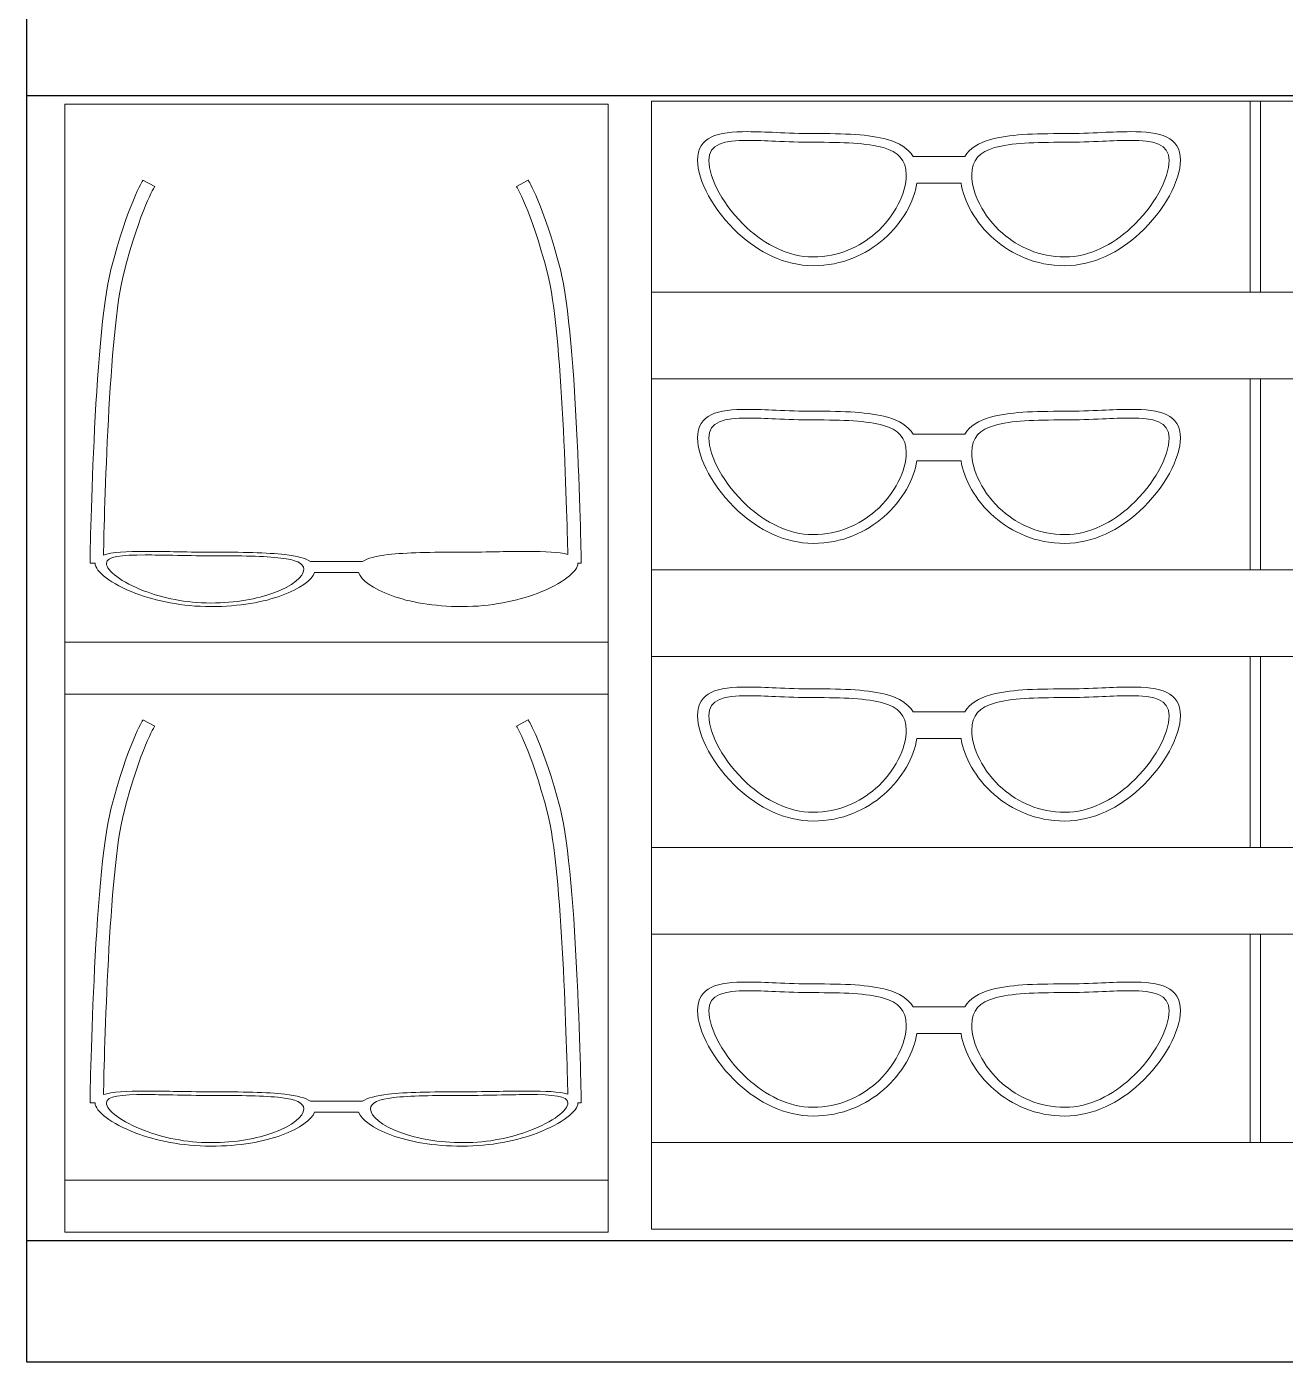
# Model space of a CAD drawing. Header units: millimetres. Extents: x 579 to 4495, y 522 to 1317.
# Drawn here: x 603.9 to 966.4, y 547.7 to 932.4 of the extents above; entities that cross this region are included whole.
import ezdxf

# ---------------------------------------------------------------- set-up
doc = ezdxf.new("R2010")
doc.units = ezdxf.units.MM
for name, color, linetype in [('Acrylic (2)', 220, 'Continuous'), ('Layer 1', 7, 'Continuous'), ('wood', 49, 'Continuous')]:
    doc.layers.add(name, color=color, linetype=linetype)
doc.layers.add('Reference lines', color=252, linetype='Continuous', lineweight=0)

# ---------------------------------------------------------------- blocks, each defined once
blk = doc.blocks.new('A$C5BFB7B3C')
at = {"layer": 'Acrylic (2)', "lineweight": 5}
for points in [[(10.97, 37.5), (167.47, 37.5), (167.47, 362.5), (10.97, 362.5), (10.97, 37.5)], [(10.97, 192.52), (167.47, 192.52), (167.47, 207.48), (10.97, 207.48), (10.97, 192.52)], [(10.97, 37.5), (167.47, 37.5), (167.47, 52.46), (10.97, 52.46), (10.97, 37.5)]]:
    blk.add_lwpolyline(points, close=True, dxfattribs=at)
at = {"layer": 'Layer 1', "color": 251, "lineweight": 5}
for points, knots in [([(255.27, 347.4), (255.27, 347.4), (270.2, 347.4), (270.2, 347.4), (270.2, 347.4), (271.62, 349.75), (274.14, 351.29), (277.61, 352.3), (277.61, 352.3), (282.76, 353.8), (290.04, 354.01), (298.96, 354.01), (298.96, 354.01), (298.96, 354.01), (298.96, 354.02), (298.96, 354.02), (298.96, 354.02), (302.74, 354.02), (306.35, 354.18), (309.68, 354.32), (309.68, 354.32), (312.63, 354.45), (315.4, 354.56), (317.85, 354.56), (317.85, 354.56), (326.6, 354.56), (332.29, 353.16), (332.29, 346.28), (332.29, 346.28), (332.29, 346.28), (332.29, 346.28), (332.29, 346.28), (332.29, 346.28), (332.29, 340.55), (327.72, 331.79), (320.54, 325.22), (320.54, 325.22), (314.76, 319.91), (307.24, 315.95), (298.96, 315.95), (298.96, 315.95), (290.62, 315.95), (283.69, 319.16), (278.6, 323.61), (278.6, 323.61), (273.23, 328.32), (269.89, 334.49), (269.09, 339.75), (269.09, 339.75), (269.09, 339.75), (256.39, 339.75), (256.39, 339.75), (256.39, 339.75), (255.59, 334.49), (252.26, 328.32), (246.89, 323.61), (246.89, 323.61), (241.8, 319.16), (234.87, 315.95), (226.53, 315.95), (226.53, 315.95), (218.26, 315.95), (210.73, 319.91), (204.95, 325.22), (204.95, 325.22), (197.77, 331.79), (193.2, 340.55), (193.2, 346.28), (193.2, 346.28), (193.2, 346.28), (193.2, 346.28), (193.2, 346.28), (193.2, 346.28), (193.2, 353.16), (198.89, 354.56), (207.64, 354.56), (207.64, 354.56), (210.1, 354.56), (212.87, 354.45), (215.81, 354.32), (215.81, 354.32), (219.14, 354.18), (222.75, 354.02), (226.53, 354.02), (226.53, 354.02), (235.44, 354.02), (242.72, 353.8), (247.88, 352.3), (247.88, 352.3), (251.36, 351.29), (253.86, 349.75), (255.27, 347.4)], [0, 0, 0, 0, 0.043478, 0.043478, 0.043478, 0.043478, 0.086957, 0.086957, 0.086957, 0.086957, 0.130435, 0.130435, 0.130435, 0.130435, 0.173913, 0.173913, 0.173913, 0.173913, 0.217391, 0.217391, 0.217391, 0.217391, 0.26087, 0.26087, 0.26087, 0.26087, 0.304348, 0.304348, 0.304348, 0.304348, 0.347826, 0.347826, 0.347826, 0.347826, 0.391304, 0.391304, 0.391304, 0.391304, 0.434783, 0.434783, 0.434783, 0.434783, 0.478261, 0.478261, 0.478261, 0.478261, 0.521739, 0.521739, 0.521739, 0.521739, 0.565217, 0.565217, 0.565217, 0.565217, 0.608696, 0.608696, 0.608696, 0.608696, 0.652174, 0.652174, 0.652174, 0.652174, 0.695652, 0.695652, 0.695652, 0.695652, 0.73913, 0.73913, 0.73913, 0.73913, 0.782609, 0.782609, 0.782609, 0.782609, 0.826087, 0.826087, 0.826087, 0.826087, 0.869565, 0.869565, 0.869565, 0.869565, 0.913043, 0.913043, 0.913043, 0.913043, 0.956522, 0.956522, 0.956522, 0.956522, 1, 1, 1, 1]), ([(246.73, 349.95), (242.06, 351.3), (235.11, 351.5), (226.53, 351.5), (226.53, 351.5), (222.72, 351.5), (219.04, 351.67), (215.63, 351.81), (215.63, 351.81), (212.77, 351.93), (210.07, 352.05), (207.64, 352.05), (207.64, 352.05), (200.87, 352.05), (196.47, 351.08), (196.47, 346.28), (196.47, 346.28), (196.47, 346.28), (196.47, 346.28), (196.47, 346.28), (196.47, 346.28), (196.47, 341.06), (200.75, 332.98), (207.45, 326.82), (207.45, 326.82), (212.67, 322.04), (219.35, 318.47), (226.53, 318.47), (226.53, 318.47), (233.82, 318.47), (239.92, 321.31), (244.44, 325.27), (244.44, 325.27), (250.12, 330.25), (253.32, 336.97), (253.32, 342.13), (253.32, 342.13), (253.32, 346.41), (250.96, 348.72), (246.73, 349.95)], [0, 0, 0, 0, 0.1, 0.1, 0.1, 0.1, 0.2, 0.2, 0.2, 0.2, 0.3, 0.3, 0.3, 0.3, 0.4, 0.4, 0.4, 0.4, 0.5, 0.5, 0.5, 0.5, 0.6, 0.6, 0.6, 0.6, 0.7, 0.7, 0.7, 0.7, 0.8, 0.8, 0.8, 0.8, 0.9, 0.9, 0.9, 0.9, 1, 1, 1, 1]), ([(298.96, 351.51), (290.39, 351.51), (283.44, 351.31), (278.77, 349.95), (278.77, 349.95), (274.53, 348.72), (272.17, 346.41), (272.17, 342.13), (272.17, 342.13), (272.17, 336.97), (275.37, 330.25), (281.06, 325.27), (281.06, 325.27), (285.57, 321.31), (291.67, 318.47), (298.96, 318.47), (298.96, 318.47), (306.15, 318.47), (312.82, 322.04), (318.04, 326.82), (318.04, 326.82), (324.75, 332.98), (329.02, 341.06), (329.02, 346.28), (329.02, 346.28), (329.02, 346.28), (329.02, 346.28), (329.02, 346.28), (329.02, 346.28), (329.02, 351.08), (324.62, 352.05), (317.85, 352.05), (317.85, 352.05), (315.42, 352.05), (312.73, 351.93), (309.86, 351.81), (309.86, 351.81), (306.45, 351.67), (302.77, 351.5), (298.96, 351.5), (298.96, 351.5), (298.96, 351.5), (298.96, 351.51), (298.96, 351.51)], [0, 0, 0, 0, 0.090909, 0.090909, 0.090909, 0.090909, 0.181818, 0.181818, 0.181818, 0.181818, 0.272727, 0.272727, 0.272727, 0.272727, 0.363636, 0.363636, 0.363636, 0.363636, 0.454545, 0.454545, 0.454545, 0.454545, 0.545455, 0.545455, 0.545455, 0.545455, 0.636364, 0.636364, 0.636364, 0.636364, 0.727273, 0.727273, 0.727273, 0.727273, 0.818182, 0.818182, 0.818182, 0.818182, 0.909091, 0.909091, 0.909091, 0.909091, 1, 1, 1, 1]), ([(159.71, 230.28), (159.71, 230.46), (158.64, 295.75), (153.69, 314.83), (153.69, 314.83), (148.75, 333.87), (144.46, 340.54), (144.46, 340.56), (144.46, 340.56), (144.46, 340.56), (141.05, 338.79), (141.05, 338.79), (141.05, 338.79), (141.05, 338.78), (145.15, 332.44), (149.99, 313.81), (149.99, 313.81), (154.25, 297.4), (155.58, 244.97), (155.83, 232.74), (155.83, 232.74), (153.32, 233.43), (149.34, 233.63), (144.33, 233.63), (144.33, 233.63), (141.87, 233.63), (139.11, 233.58), (136.16, 233.54), (136.16, 233.54), (132.83, 233.48), (129.22, 233.41), (125.44, 233.41), (125.44, 233.41), (116.53, 233.41), (109.26, 233.31), (104.1, 232.69), (104.1, 232.69), (100.62, 232.29), (98.11, 231.65), (96.71, 230.69), (96.71, 230.69), (96.71, 230.69), (81.77, 230.69), (81.77, 230.69), (81.77, 230.69), (80.36, 231.65), (77.84, 232.29), (74.36, 232.69), (74.36, 232.69), (69.21, 233.31), (61.93, 233.41), (53.01, 233.41), (53.01, 233.41), (53.01, 233.41), (53.01, 233.41), (53.01, 233.41), (53.01, 233.41), (49.23, 233.41), (45.62, 233.48), (42.3, 233.54), (42.3, 233.54), (39.34, 233.58), (36.58, 233.63), (34.12, 233.63), (34.12, 233.63), (28.76, 233.63), (24.56, 233.4), (22.11, 232.59), (22.11, 232.59), (22.35, 244.52), (23.67, 297.34), (27.95, 313.81), (27.95, 313.81), (32.79, 332.44), (36.88, 338.78), (36.89, 338.79), (36.89, 338.79), (36.89, 338.79), (33.48, 340.56), (33.48, 340.56), (33.48, 340.56), (33.47, 340.54), (29.19, 333.87), (24.25, 314.83), (24.25, 314.83), (19.29, 295.75), (18.23, 230.46), (18.23, 230.28), (18.23, 230.28), (18.23, 230.28), (19.68, 230.23), (19.68, 230.23), (19.68, 230.23), (19.68, 230.23), (19.68, 230.22), (19.68, 230.22), (19.68, 230.22), (19.68, 230.22), (19.69, 230.22), (19.69, 230.22), (19.69, 230.22), (19.69, 227.85), (24.25, 224.27), (31.43, 221.54), (31.43, 221.54), (37.21, 219.36), (44.73, 217.73), (53.01, 217.73), (53.01, 217.73), (61.35, 217.73), (68.28, 219.05), (73.37, 220.9), (73.37, 220.9), (78.74, 222.84), (82.09, 225.37), (82.88, 227.54), (82.88, 227.54), (82.88, 227.54), (95.58, 227.54), (95.58, 227.54), (95.58, 227.54), (96.38, 225.37), (99.71, 222.84), (105.08, 220.9), (105.08, 220.9), (110.17, 219.05), (117.1, 217.73), (125.44, 217.73), (125.44, 217.73), (133.72, 217.73), (141.24, 219.36), (147.03, 221.54), (147.03, 221.54), (154.2, 224.27), (158.77, 227.85), (158.77, 230.22), (158.77, 230.22), (158.77, 230.22), (158.77, 230.22), (158.77, 230.22), (158.77, 230.22), (158.77, 230.22), (158.77, 230.25), (158.77, 230.25), (158.77, 230.25), (158.77, 230.25), (159.71, 230.28), (159.71, 230.28)], [0, 0, 0, 0, 0.027027, 0.027027, 0.027027, 0.027027, 0.054054, 0.054054, 0.054054, 0.054054, 0.081081, 0.081081, 0.081081, 0.081081, 0.108108, 0.108108, 0.108108, 0.108108, 0.135135, 0.135135, 0.135135, 0.135135, 0.162162, 0.162162, 0.162162, 0.162162, 0.189189, 0.189189, 0.189189, 0.189189, 0.216216, 0.216216, 0.216216, 0.216216, 0.243243, 0.243243, 0.243243, 0.243243, 0.27027, 0.27027, 0.27027, 0.27027, 0.297297, 0.297297, 0.297297, 0.297297, 0.324324, 0.324324, 0.324324, 0.324324, 0.351351, 0.351351, 0.351351, 0.351351, 0.378378, 0.378378, 0.378378, 0.378378, 0.405405, 0.405405, 0.405405, 0.405405, 0.432432, 0.432432, 0.432432, 0.432432, 0.459459, 0.459459, 0.459459, 0.459459, 0.486486, 0.486486, 0.486486, 0.486486, 0.513514, 0.513514, 0.513514, 0.513514, 0.540541, 0.540541, 0.540541, 0.540541, 0.567568, 0.567568, 0.567568, 0.567568, 0.594595, 0.594595, 0.594595, 0.594595, 0.621622, 0.621622, 0.621622, 0.621622, 0.648649, 0.648649, 0.648649, 0.648649, 0.675676, 0.675676, 0.675676, 0.675676, 0.702703, 0.702703, 0.702703, 0.702703, 0.72973, 0.72973, 0.72973, 0.72973, 0.756757, 0.756757, 0.756757, 0.756757, 0.783784, 0.783784, 0.783784, 0.783784, 0.810811, 0.810811, 0.810811, 0.810811, 0.837838, 0.837838, 0.837838, 0.837838, 0.864865, 0.864865, 0.864865, 0.864865, 0.891892, 0.891892, 0.891892, 0.891892, 0.918919, 0.918919, 0.918919, 0.918919, 0.945946, 0.945946, 0.945946, 0.945946, 0.972973, 0.972973, 0.972973, 0.972973, 1, 1, 1, 1]), ([(255.27, 267.4), (255.27, 267.4), (270.2, 267.4), (270.2, 267.4), (270.2, 267.4), (271.62, 269.75), (274.14, 271.29), (277.61, 272.3), (277.61, 272.3), (282.76, 273.8), (290.04, 274.01), (298.96, 274.01), (298.96, 274.01), (298.96, 274.01), (298.96, 274.02), (298.96, 274.02), (298.96, 274.02), (302.74, 274.02), (306.35, 274.18), (309.68, 274.32), (309.68, 274.32), (312.63, 274.45), (315.4, 274.56), (317.85, 274.56), (317.85, 274.56), (326.6, 274.56), (332.29, 273.16), (332.29, 266.28), (332.29, 266.28), (332.29, 266.28), (332.29, 266.28), (332.29, 266.28), (332.29, 266.28), (332.29, 260.55), (327.72, 251.79), (320.54, 245.22), (320.54, 245.22), (314.76, 239.91), (307.24, 235.95), (298.96, 235.95), (298.96, 235.95), (290.62, 235.95), (283.69, 239.16), (278.6, 243.61), (278.6, 243.61), (273.23, 248.32), (269.89, 254.49), (269.09, 259.75), (269.09, 259.75), (269.09, 259.75), (256.39, 259.75), (256.39, 259.75), (256.39, 259.75), (255.59, 254.49), (252.26, 248.32), (246.89, 243.61), (246.89, 243.61), (241.8, 239.16), (234.87, 235.95), (226.53, 235.95), (226.53, 235.95), (218.26, 235.95), (210.73, 239.91), (204.95, 245.22), (204.95, 245.22), (197.77, 251.79), (193.2, 260.55), (193.2, 266.28), (193.2, 266.28), (193.2, 266.28), (193.2, 266.28), (193.2, 266.28), (193.2, 266.28), (193.2, 273.16), (198.89, 274.56), (207.64, 274.56), (207.64, 274.56), (210.1, 274.56), (212.87, 274.45), (215.81, 274.32), (215.81, 274.32), (219.14, 274.18), (222.75, 274.02), (226.53, 274.02), (226.53, 274.02), (235.44, 274.02), (242.72, 273.8), (247.88, 272.3), (247.88, 272.3), (251.36, 271.29), (253.86, 269.75), (255.27, 267.4)], [0, 0, 0, 0, 0.043478, 0.043478, 0.043478, 0.043478, 0.086957, 0.086957, 0.086957, 0.086957, 0.130435, 0.130435, 0.130435, 0.130435, 0.173913, 0.173913, 0.173913, 0.173913, 0.217391, 0.217391, 0.217391, 0.217391, 0.26087, 0.26087, 0.26087, 0.26087, 0.304348, 0.304348, 0.304348, 0.304348, 0.347826, 0.347826, 0.347826, 0.347826, 0.391304, 0.391304, 0.391304, 0.391304, 0.434783, 0.434783, 0.434783, 0.434783, 0.478261, 0.478261, 0.478261, 0.478261, 0.521739, 0.521739, 0.521739, 0.521739, 0.565217, 0.565217, 0.565217, 0.565217, 0.608696, 0.608696, 0.608696, 0.608696, 0.652174, 0.652174, 0.652174, 0.652174, 0.695652, 0.695652, 0.695652, 0.695652, 0.73913, 0.73913, 0.73913, 0.73913, 0.782609, 0.782609, 0.782609, 0.782609, 0.826087, 0.826087, 0.826087, 0.826087, 0.869565, 0.869565, 0.869565, 0.869565, 0.913043, 0.913043, 0.913043, 0.913043, 0.956522, 0.956522, 0.956522, 0.956522, 1, 1, 1, 1]), ([(246.73, 269.95), (242.06, 271.3), (235.11, 271.5), (226.53, 271.5), (226.53, 271.5), (222.72, 271.5), (219.04, 271.67), (215.63, 271.81), (215.63, 271.81), (212.77, 271.93), (210.07, 272.05), (207.64, 272.05), (207.64, 272.05), (200.87, 272.05), (196.47, 271.08), (196.47, 266.28), (196.47, 266.28), (196.47, 266.28), (196.47, 266.28), (196.47, 266.28), (196.47, 266.28), (196.47, 261.06), (200.75, 252.98), (207.45, 246.82), (207.45, 246.82), (212.67, 242.04), (219.35, 238.47), (226.53, 238.47), (226.53, 238.47), (233.82, 238.47), (239.92, 241.31), (244.44, 245.27), (244.44, 245.27), (250.12, 250.25), (253.32, 256.97), (253.32, 262.13), (253.32, 262.13), (253.32, 266.41), (250.96, 268.72), (246.73, 269.95)], [0, 0, 0, 0, 0.1, 0.1, 0.1, 0.1, 0.2, 0.2, 0.2, 0.2, 0.3, 0.3, 0.3, 0.3, 0.4, 0.4, 0.4, 0.4, 0.5, 0.5, 0.5, 0.5, 0.6, 0.6, 0.6, 0.6, 0.7, 0.7, 0.7, 0.7, 0.8, 0.8, 0.8, 0.8, 0.9, 0.9, 0.9, 0.9, 1, 1, 1, 1]), ([(298.96, 271.51), (290.39, 271.51), (283.44, 271.31), (278.77, 269.95), (278.77, 269.95), (274.53, 268.72), (272.17, 266.41), (272.17, 262.13), (272.17, 262.13), (272.17, 256.97), (275.37, 250.25), (281.06, 245.27), (281.06, 245.27), (285.57, 241.31), (291.67, 238.47), (298.96, 238.47), (298.96, 238.47), (306.15, 238.47), (312.82, 242.04), (318.04, 246.82), (318.04, 246.82), (324.75, 252.98), (329.02, 261.06), (329.02, 266.28), (329.02, 266.28), (329.02, 266.28), (329.02, 266.28), (329.02, 266.28), (329.02, 266.28), (329.02, 271.08), (324.62, 272.05), (317.85, 272.05), (317.85, 272.05), (315.42, 272.05), (312.73, 271.93), (309.86, 271.81), (309.86, 271.81), (306.45, 271.67), (302.77, 271.5), (298.96, 271.5), (298.96, 271.5), (298.96, 271.5), (298.96, 271.51), (298.96, 271.51)], [0, 0, 0, 0, 0.090909, 0.090909, 0.090909, 0.090909, 0.181818, 0.181818, 0.181818, 0.181818, 0.272727, 0.272727, 0.272727, 0.272727, 0.363636, 0.363636, 0.363636, 0.363636, 0.454545, 0.454545, 0.454545, 0.454545, 0.545455, 0.545455, 0.545455, 0.545455, 0.636364, 0.636364, 0.636364, 0.636364, 0.727273, 0.727273, 0.727273, 0.727273, 0.818182, 0.818182, 0.818182, 0.818182, 0.909091, 0.909091, 0.909091, 0.909091, 1, 1, 1, 1]), ([(53.01, 232.37), (61.58, 232.37), (68.53, 232.3), (73.21, 231.72), (73.21, 231.72), (77.44, 231.23), (79.8, 230.28), (79.8, 228.5), (79.8, 228.5), (79.8, 226.39), (76.6, 223.62), (70.91, 221.57), (70.91, 221.57), (66.4, 219.96), (60.3, 218.76), (53.01, 218.76), (53.01, 218.76), (45.83, 218.76), (39.16, 220.24), (33.94, 222.21), (33.94, 222.21), (27.22, 224.74), (22.95, 228.08), (22.95, 230.22), (22.95, 230.22), (22.95, 230.22), (22.95, 230.22), (22.95, 230.22), (22.95, 230.22), (22.95, 232.21), (27.35, 232.61), (34.12, 232.61), (34.12, 232.61), (36.56, 232.61), (39.25, 232.55), (42.11, 232.5), (42.11, 232.5), (45.52, 232.43), (49.2, 232.37), (53.01, 232.37), (53.01, 232.37), (53.01, 232.37), (53.01, 232.37), (53.01, 232.37)], [0, 0, 0, 0, 0.090909, 0.090909, 0.090909, 0.090909, 0.181818, 0.181818, 0.181818, 0.181818, 0.272727, 0.272727, 0.272727, 0.272727, 0.363636, 0.363636, 0.363636, 0.363636, 0.454545, 0.454545, 0.454545, 0.454545, 0.545455, 0.545455, 0.545455, 0.545455, 0.636364, 0.636364, 0.636364, 0.636364, 0.727273, 0.727273, 0.727273, 0.727273, 0.818182, 0.818182, 0.818182, 0.818182, 0.909091, 0.909091, 0.909091, 0.909091, 1, 1, 1, 1]), ([(255.27, 187.4), (255.27, 187.4), (270.2, 187.4), (270.2, 187.4), (270.2, 187.4), (271.62, 189.75), (274.14, 191.29), (277.61, 192.3), (277.61, 192.3), (282.76, 193.8), (290.04, 194.01), (298.96, 194.01), (298.96, 194.01), (298.96, 194.01), (298.96, 194.02), (298.96, 194.02), (298.96, 194.02), (302.74, 194.02), (306.35, 194.18), (309.68, 194.32), (309.68, 194.32), (312.63, 194.45), (315.4, 194.56), (317.85, 194.56), (317.85, 194.56), (326.6, 194.56), (332.29, 193.16), (332.29, 186.28), (332.29, 186.28), (332.29, 186.28), (332.29, 186.28), (332.29, 186.28), (332.29, 186.28), (332.29, 180.55), (327.72, 171.79), (320.54, 165.22), (320.54, 165.22), (314.76, 159.91), (307.24, 155.95), (298.96, 155.95), (298.96, 155.95), (290.62, 155.95), (283.69, 159.16), (278.6, 163.61), (278.6, 163.61), (273.23, 168.32), (269.89, 174.49), (269.09, 179.75), (269.09, 179.75), (269.09, 179.75), (256.39, 179.75), (256.39, 179.75), (256.39, 179.75), (255.59, 174.49), (252.26, 168.32), (246.89, 163.61), (246.89, 163.61), (241.8, 159.16), (234.87, 155.95), (226.53, 155.95), (226.53, 155.95), (218.26, 155.95), (210.73, 159.91), (204.95, 165.22), (204.95, 165.22), (197.77, 171.79), (193.2, 180.55), (193.2, 186.28), (193.2, 186.28), (193.2, 186.28), (193.2, 186.28), (193.2, 186.28), (193.2, 186.28), (193.2, 193.16), (198.89, 194.56), (207.64, 194.56), (207.64, 194.56), (210.1, 194.56), (212.87, 194.45), (215.81, 194.32), (215.81, 194.32), (219.14, 194.18), (222.75, 194.02), (226.53, 194.02), (226.53, 194.02), (235.44, 194.02), (242.72, 193.8), (247.88, 192.3), (247.88, 192.3), (251.36, 191.29), (253.86, 189.75), (255.27, 187.4)], [0, 0, 0, 0, 0.043478, 0.043478, 0.043478, 0.043478, 0.086957, 0.086957, 0.086957, 0.086957, 0.130435, 0.130435, 0.130435, 0.130435, 0.173913, 0.173913, 0.173913, 0.173913, 0.217391, 0.217391, 0.217391, 0.217391, 0.26087, 0.26087, 0.26087, 0.26087, 0.304348, 0.304348, 0.304348, 0.304348, 0.347826, 0.347826, 0.347826, 0.347826, 0.391304, 0.391304, 0.391304, 0.391304, 0.434783, 0.434783, 0.434783, 0.434783, 0.478261, 0.478261, 0.478261, 0.478261, 0.521739, 0.521739, 0.521739, 0.521739, 0.565217, 0.565217, 0.565217, 0.565217, 0.608696, 0.608696, 0.608696, 0.608696, 0.652174, 0.652174, 0.652174, 0.652174, 0.695652, 0.695652, 0.695652, 0.695652, 0.73913, 0.73913, 0.73913, 0.73913, 0.782609, 0.782609, 0.782609, 0.782609, 0.826087, 0.826087, 0.826087, 0.826087, 0.869565, 0.869565, 0.869565, 0.869565, 0.913043, 0.913043, 0.913043, 0.913043, 0.956522, 0.956522, 0.956522, 0.956522, 1, 1, 1, 1]), ([(246.73, 189.95), (242.06, 191.3), (235.11, 191.5), (226.53, 191.5), (226.53, 191.5), (222.72, 191.5), (219.04, 191.67), (215.63, 191.81), (215.63, 191.81), (212.77, 191.93), (210.07, 192.05), (207.64, 192.05), (207.64, 192.05), (200.87, 192.05), (196.47, 191.08), (196.47, 186.28), (196.47, 186.28), (196.47, 186.28), (196.47, 186.28), (196.47, 186.28), (196.47, 186.28), (196.47, 181.06), (200.75, 172.98), (207.45, 166.82), (207.45, 166.82), (212.67, 162.04), (219.35, 158.47), (226.53, 158.47), (226.53, 158.47), (233.82, 158.47), (239.92, 161.31), (244.44, 165.27), (244.44, 165.27), (250.12, 170.25), (253.32, 176.97), (253.32, 182.13), (253.32, 182.13), (253.32, 186.41), (250.96, 188.72), (246.73, 189.95)], [0, 0, 0, 0, 0.1, 0.1, 0.1, 0.1, 0.2, 0.2, 0.2, 0.2, 0.3, 0.3, 0.3, 0.3, 0.4, 0.4, 0.4, 0.4, 0.5, 0.5, 0.5, 0.5, 0.6, 0.6, 0.6, 0.6, 0.7, 0.7, 0.7, 0.7, 0.8, 0.8, 0.8, 0.8, 0.9, 0.9, 0.9, 0.9, 1, 1, 1, 1]), ([(298.96, 191.51), (290.39, 191.51), (283.44, 191.31), (278.77, 189.95), (278.77, 189.95), (274.53, 188.72), (272.17, 186.41), (272.17, 182.13), (272.17, 182.13), (272.17, 176.97), (275.37, 170.25), (281.06, 165.27), (281.06, 165.27), (285.57, 161.31), (291.67, 158.47), (298.96, 158.47), (298.96, 158.47), (306.15, 158.47), (312.82, 162.04), (318.04, 166.82), (318.04, 166.82), (324.75, 172.98), (329.02, 181.06), (329.02, 186.28), (329.02, 186.28), (329.02, 186.28), (329.02, 186.28), (329.02, 186.28), (329.02, 186.28), (329.02, 191.08), (324.62, 192.05), (317.85, 192.05), (317.85, 192.05), (315.42, 192.05), (312.73, 191.93), (309.86, 191.81), (309.86, 191.81), (306.45, 191.67), (302.77, 191.5), (298.96, 191.5), (298.96, 191.5), (298.96, 191.5), (298.96, 191.51), (298.96, 191.51)], [0, 0, 0, 0, 0.090909, 0.090909, 0.090909, 0.090909, 0.181818, 0.181818, 0.181818, 0.181818, 0.272727, 0.272727, 0.272727, 0.272727, 0.363636, 0.363636, 0.363636, 0.363636, 0.454545, 0.454545, 0.454545, 0.454545, 0.545455, 0.545455, 0.545455, 0.545455, 0.636364, 0.636364, 0.636364, 0.636364, 0.727273, 0.727273, 0.727273, 0.727273, 0.818182, 0.818182, 0.818182, 0.818182, 0.909091, 0.909091, 0.909091, 0.909091, 1, 1, 1, 1]), ([(159.71, 74.8), (159.71, 74.98), (158.64, 140.27), (153.69, 159.35), (153.69, 159.35), (148.75, 178.39), (144.46, 185.06), (144.46, 185.08), (144.46, 185.08), (144.46, 185.08), (141.05, 183.32), (141.05, 183.32), (141.05, 183.32), (141.05, 183.3), (145.15, 176.97), (149.99, 158.33), (149.99, 158.33), (154.25, 141.93), (155.58, 89.49), (155.83, 77.27), (155.83, 77.27), (153.32, 77.96), (149.34, 78.16), (144.33, 78.16), (144.33, 78.16), (141.87, 78.16), (139.11, 78.1), (136.16, 78.06), (136.16, 78.06), (132.83, 78.01), (129.22, 77.94), (125.44, 77.94), (125.44, 77.94), (116.53, 77.94), (109.26, 77.83), (104.1, 77.22), (104.1, 77.22), (100.62, 76.81), (98.11, 76.17), (96.71, 75.21), (96.71, 75.21), (96.71, 75.21), (81.77, 75.21), (81.77, 75.21), (81.77, 75.21), (80.36, 76.17), (77.84, 76.81), (74.36, 77.22), (74.36, 77.22), (69.21, 77.83), (61.93, 77.94), (53.01, 77.94), (53.01, 77.94), (53.01, 77.94), (53.01, 77.94), (53.01, 77.94), (53.01, 77.94), (49.23, 77.94), (45.62, 78.01), (42.3, 78.06), (42.3, 78.06), (39.34, 78.1), (36.58, 78.16), (34.12, 78.16), (34.12, 78.16), (28.76, 78.16), (24.56, 77.93), (22.11, 77.11), (22.11, 77.11), (22.35, 89.04), (23.67, 141.86), (27.95, 158.33), (27.95, 158.33), (32.79, 176.97), (36.88, 183.3), (36.89, 183.32), (36.89, 183.32), (36.89, 183.32), (33.48, 185.08), (33.48, 185.08), (33.48, 185.08), (33.47, 185.06), (29.19, 178.39), (24.25, 159.35), (24.25, 159.35), (19.29, 140.27), (18.23, 74.98), (18.23, 74.8), (18.23, 74.8), (18.23, 74.8), (19.68, 74.76), (19.68, 74.76), (19.68, 74.76), (19.68, 74.76), (19.68, 74.75), (19.68, 74.75), (19.68, 74.75), (19.68, 74.75), (19.69, 74.75), (19.69, 74.75), (19.69, 74.75), (19.69, 72.37), (24.25, 68.79), (31.43, 66.06), (31.43, 66.06), (37.21, 63.88), (44.73, 62.26), (53.01, 62.26), (53.01, 62.26), (61.35, 62.26), (68.28, 63.57), (73.37, 65.42), (73.37, 65.42), (78.74, 67.37), (82.09, 69.89), (82.88, 72.07), (82.88, 72.07), (82.88, 72.07), (95.58, 72.07), (95.58, 72.07), (95.58, 72.07), (96.38, 69.89), (99.71, 67.37), (105.08, 65.42), (105.08, 65.42), (110.17, 63.57), (117.1, 62.26), (125.44, 62.26), (125.44, 62.26), (133.72, 62.26), (141.24, 63.88), (147.03, 66.06), (147.03, 66.06), (154.2, 68.79), (158.77, 72.37), (158.77, 74.75), (158.77, 74.75), (158.77, 74.75), (158.77, 74.75), (158.77, 74.75), (158.77, 74.75), (158.77, 74.75), (158.77, 74.78), (158.77, 74.78), (158.77, 74.78), (158.77, 74.78), (159.71, 74.8), (159.71, 74.8)], [0, 0, 0, 0, 0.027027, 0.027027, 0.027027, 0.027027, 0.054054, 0.054054, 0.054054, 0.054054, 0.081081, 0.081081, 0.081081, 0.081081, 0.108108, 0.108108, 0.108108, 0.108108, 0.135135, 0.135135, 0.135135, 0.135135, 0.162162, 0.162162, 0.162162, 0.162162, 0.189189, 0.189189, 0.189189, 0.189189, 0.216216, 0.216216, 0.216216, 0.216216, 0.243243, 0.243243, 0.243243, 0.243243, 0.27027, 0.27027, 0.27027, 0.27027, 0.297297, 0.297297, 0.297297, 0.297297, 0.324324, 0.324324, 0.324324, 0.324324, 0.351351, 0.351351, 0.351351, 0.351351, 0.378378, 0.378378, 0.378378, 0.378378, 0.405405, 0.405405, 0.405405, 0.405405, 0.432432, 0.432432, 0.432432, 0.432432, 0.459459, 0.459459, 0.459459, 0.459459, 0.486486, 0.486486, 0.486486, 0.486486, 0.513514, 0.513514, 0.513514, 0.513514, 0.540541, 0.540541, 0.540541, 0.540541, 0.567568, 0.567568, 0.567568, 0.567568, 0.594595, 0.594595, 0.594595, 0.594595, 0.621622, 0.621622, 0.621622, 0.621622, 0.648649, 0.648649, 0.648649, 0.648649, 0.675676, 0.675676, 0.675676, 0.675676, 0.702703, 0.702703, 0.702703, 0.702703, 0.72973, 0.72973, 0.72973, 0.72973, 0.756757, 0.756757, 0.756757, 0.756757, 0.783784, 0.783784, 0.783784, 0.783784, 0.810811, 0.810811, 0.810811, 0.810811, 0.837838, 0.837838, 0.837838, 0.837838, 0.864865, 0.864865, 0.864865, 0.864865, 0.891892, 0.891892, 0.891892, 0.891892, 0.918919, 0.918919, 0.918919, 0.918919, 0.945946, 0.945946, 0.945946, 0.945946, 0.972973, 0.972973, 0.972973, 0.972973, 1, 1, 1, 1]), ([(255.27, 102.4, -111), (255.27, 102.4, -111), (270.2, 102.4, -111), (270.2, 102.4, -111), (270.2, 102.4, -111), (271.62, 104.75, -111), (274.14, 106.29, -111), (277.61, 107.3, -111), (277.61, 107.3, -111), (282.76, 108.8, -111), (290.04, 109.01, -111), (298.96, 109.01, -111), (298.96, 109.01, -111), (298.96, 109.01, -111), (298.96, 109.02, -111), (298.96, 109.02, -111), (298.96, 109.02, -111), (302.74, 109.02, -111), (306.35, 109.18, -111), (309.68, 109.32, -111), (309.68, 109.32, -111), (312.63, 109.45, -111), (315.4, 109.56, -111), (317.85, 109.56, -111), (317.85, 109.56, -111), (326.6, 109.56, -111), (332.29, 108.16, -111), (332.29, 101.28, -111), (332.29, 101.28, -111), (332.29, 101.28, -111), (332.29, 101.28, -111), (332.29, 101.28, -111), (332.29, 101.28, -111), (332.29, 95.55, -111), (327.72, 86.79, -111), (320.54, 80.22, -111), (320.54, 80.22, -111), (314.76, 74.91, -111), (307.24, 70.95, -111), (298.96, 70.95, -111), (298.96, 70.95, -111), (290.62, 70.95, -111), (283.69, 74.16, -111), (278.6, 78.61, -111), (278.6, 78.61, -111), (273.23, 83.32, -111), (269.89, 89.49, -111), (269.09, 94.75, -111), (269.09, 94.75, -111), (269.09, 94.75, -111), (256.39, 94.75, -111), (256.39, 94.75, -111), (256.39, 94.75, -111), (255.59, 89.49, -111), (252.26, 83.32, -111), (246.89, 78.61, -111), (246.89, 78.61, -111), (241.8, 74.16, -111), (234.87, 70.95, -111), (226.53, 70.95, -111), (226.53, 70.95, -111), (218.26, 70.95, -111), (210.73, 74.91, -111), (204.95, 80.22, -111), (204.95, 80.22, -111), (197.77, 86.79, -111), (193.2, 95.55, -111), (193.2, 101.28, -111), (193.2, 101.28, -111), (193.2, 101.28, -111), (193.2, 101.28, -111), (193.2, 101.28, -111), (193.2, 101.28, -111), (193.2, 108.16, -111), (198.89, 109.56, -111), (207.64, 109.56, -111), (207.64, 109.56, -111), (210.1, 109.56, -111), (212.87, 109.45, -111), (215.81, 109.32, -111), (215.81, 109.32, -111), (219.14, 109.18, -111), (222.75, 109.02, -111), (226.53, 109.02, -111), (226.53, 109.02, -111), (235.44, 109.02, -111), (242.72, 108.8, -111), (247.88, 107.3, -111), (247.88, 107.3, -111), (251.36, 106.29, -111), (253.86, 104.75, -111), (255.27, 102.4, -111)], [0, 0, 0, 0, 0.043478, 0.043478, 0.043478, 0.043478, 0.086957, 0.086957, 0.086957, 0.086957, 0.130435, 0.130435, 0.130435, 0.130435, 0.173913, 0.173913, 0.173913, 0.173913, 0.217391, 0.217391, 0.217391, 0.217391, 0.26087, 0.26087, 0.26087, 0.26087, 0.304348, 0.304348, 0.304348, 0.304348, 0.347826, 0.347826, 0.347826, 0.347826, 0.391304, 0.391304, 0.391304, 0.391304, 0.434783, 0.434783, 0.434783, 0.434783, 0.478261, 0.478261, 0.478261, 0.478261, 0.521739, 0.521739, 0.521739, 0.521739, 0.565217, 0.565217, 0.565217, 0.565217, 0.608696, 0.608696, 0.608696, 0.608696, 0.652174, 0.652174, 0.652174, 0.652174, 0.695652, 0.695652, 0.695652, 0.695652, 0.73913, 0.73913, 0.73913, 0.73913, 0.782609, 0.782609, 0.782609, 0.782609, 0.826087, 0.826087, 0.826087, 0.826087, 0.869565, 0.869565, 0.869565, 0.869565, 0.913043, 0.913043, 0.913043, 0.913043, 0.956522, 0.956522, 0.956522, 0.956522, 1, 1, 1, 1]), ([(246.73, 104.95, -111), (242.06, 106.3, -111), (235.11, 106.5, -111), (226.53, 106.5, -111), (226.53, 106.5, -111), (222.72, 106.5, -111), (219.04, 106.67, -111), (215.63, 106.81, -111), (215.63, 106.81, -111), (212.77, 106.93, -111), (210.07, 107.05, -111), (207.64, 107.05, -111), (207.64, 107.05, -111), (200.87, 107.05, -111), (196.47, 106.08, -111), (196.47, 101.28, -111), (196.47, 101.28, -111), (196.47, 101.28, -111), (196.47, 101.28, -111), (196.47, 101.28, -111), (196.47, 101.28, -111), (196.47, 96.06, -111), (200.75, 87.98, -111), (207.45, 81.82, -111), (207.45, 81.82, -111), (212.67, 77.04, -111), (219.35, 73.47, -111), (226.53, 73.47, -111), (226.53, 73.47, -111), (233.82, 73.47, -111), (239.92, 76.31, -111), (244.44, 80.27, -111), (244.44, 80.27, -111), (250.12, 85.25, -111), (253.32, 91.97, -111), (253.32, 97.13, -111), (253.32, 97.13, -111), (253.32, 101.41, -111), (250.96, 103.72, -111), (246.73, 104.95, -111)], [0, 0, 0, 0, 0.1, 0.1, 0.1, 0.1, 0.2, 0.2, 0.2, 0.2, 0.3, 0.3, 0.3, 0.3, 0.4, 0.4, 0.4, 0.4, 0.5, 0.5, 0.5, 0.5, 0.6, 0.6, 0.6, 0.6, 0.7, 0.7, 0.7, 0.7, 0.8, 0.8, 0.8, 0.8, 0.9, 0.9, 0.9, 0.9, 1, 1, 1, 1]), ([(298.96, 106.51, -111), (290.39, 106.51, -111), (283.44, 106.31, -111), (278.77, 104.95, -111), (278.77, 104.95, -111), (274.53, 103.72, -111), (272.17, 101.41, -111), (272.17, 97.13, -111), (272.17, 97.13, -111), (272.17, 91.97, -111), (275.37, 85.25, -111), (281.06, 80.27, -111), (281.06, 80.27, -111), (285.57, 76.31, -111), (291.67, 73.47, -111), (298.96, 73.47, -111), (298.96, 73.47, -111), (306.15, 73.47, -111), (312.82, 77.04, -111), (318.04, 81.82, -111), (318.04, 81.82, -111), (324.75, 87.98, -111), (329.02, 96.06, -111), (329.02, 101.28, -111), (329.02, 101.28, -111), (329.02, 101.28, -111), (329.02, 101.28, -111), (329.02, 101.28, -111), (329.02, 101.28, -111), (329.02, 106.08, -111), (324.62, 107.05, -111), (317.85, 107.05, -111), (317.85, 107.05, -111), (315.42, 107.05, -111), (312.73, 106.93, -111), (309.86, 106.81, -111), (309.86, 106.81, -111), (306.45, 106.67, -111), (302.77, 106.5, -111), (298.96, 106.5, -111), (298.96, 106.5, -111), (298.96, 106.5, -111), (298.96, 106.51, -111), (298.96, 106.51, -111)], [0, 0, 0, 0, 0.090909, 0.090909, 0.090909, 0.090909, 0.181818, 0.181818, 0.181818, 0.181818, 0.272727, 0.272727, 0.272727, 0.272727, 0.363636, 0.363636, 0.363636, 0.363636, 0.454545, 0.454545, 0.454545, 0.454545, 0.545455, 0.545455, 0.545455, 0.545455, 0.636364, 0.636364, 0.636364, 0.636364, 0.727273, 0.727273, 0.727273, 0.727273, 0.818182, 0.818182, 0.818182, 0.818182, 0.909091, 0.909091, 0.909091, 0.909091, 1, 1, 1, 1]), ([(53.01, 76.89), (61.58, 76.89), (68.53, 76.82), (73.21, 76.25), (73.21, 76.25), (77.44, 75.75), (79.8, 74.8), (79.8, 73.02), (79.8, 73.02), (79.8, 70.92), (76.6, 68.14), (70.91, 66.09), (70.91, 66.09), (66.4, 64.48), (60.3, 63.28), (53.01, 63.28), (53.01, 63.28), (45.83, 63.28), (39.16, 64.76), (33.94, 66.74), (33.94, 66.74), (27.22, 69.27), (22.95, 72.6), (22.95, 74.75), (22.95, 74.75), (22.95, 74.75), (22.95, 74.75), (22.95, 74.75), (22.95, 74.75), (22.95, 76.73), (27.35, 77.13), (34.12, 77.13), (34.12, 77.13), (36.56, 77.13), (39.25, 77.07), (42.11, 77.03), (42.11, 77.03), (45.52, 76.95), (49.2, 76.89), (53.01, 76.89), (53.01, 76.89), (53.01, 76.89), (53.01, 76.89), (53.01, 76.89)], [0, 0, 0, 0, 0.090909, 0.090909, 0.090909, 0.090909, 0.181818, 0.181818, 0.181818, 0.181818, 0.272727, 0.272727, 0.272727, 0.272727, 0.363636, 0.363636, 0.363636, 0.363636, 0.454545, 0.454545, 0.454545, 0.454545, 0.545455, 0.545455, 0.545455, 0.545455, 0.636364, 0.636364, 0.636364, 0.636364, 0.727273, 0.727273, 0.727273, 0.727273, 0.818182, 0.818182, 0.818182, 0.818182, 0.909091, 0.909091, 0.909091, 0.909091, 1, 1, 1, 1]), ([(125.83, 76.89), (117.26, 76.89), (110.3, 76.82), (105.63, 76.25), (105.63, 76.25), (101.4, 75.75), (99.04, 74.8), (99.04, 73.02), (99.04, 73.02), (99.04, 70.92), (102.24, 68.14), (107.92, 66.09), (107.92, 66.09), (112.44, 64.48), (118.54, 63.28), (125.83, 63.28), (125.83, 63.28), (133.01, 63.28), (139.68, 64.76), (144.9, 66.74), (144.9, 66.74), (151.61, 69.27), (155.89, 72.6), (155.89, 74.75), (155.89, 74.75), (155.89, 74.75), (155.88, 74.75), (155.88, 74.75), (155.88, 74.75), (155.88, 76.73), (151.49, 77.13), (144.71, 77.13), (144.71, 77.13), (142.28, 77.13), (139.59, 77.07), (136.72, 77.03), (136.72, 77.03), (133.32, 76.95), (129.63, 76.89), (125.83, 76.89), (125.83, 76.89), (125.83, 76.89), (125.83, 76.89), (125.83, 76.89)], [0, 0, 0, 0, 0.090909, 0.090909, 0.090909, 0.090909, 0.181818, 0.181818, 0.181818, 0.181818, 0.272727, 0.272727, 0.272727, 0.272727, 0.363636, 0.363636, 0.363636, 0.363636, 0.454545, 0.454545, 0.454545, 0.454545, 0.545455, 0.545455, 0.545455, 0.545455, 0.636364, 0.636364, 0.636364, 0.636364, 0.727273, 0.727273, 0.727273, 0.727273, 0.818182, 0.818182, 0.818182, 0.818182, 0.909091, 0.909091, 0.909091, 0.909091, 1, 1, 1, 1])]:
    blk.add_open_spline(points, degree=3, knots=knots, dxfattribs=at)
at = {"layer": 'Reference lines', "color": 3, "ltscale": 13, "elevation": -111}
blk.add_lwpolyline([(713.24, 363.35), (713.24, 38.35), (179.97, 38.35), (179.97, 363.35)], close=True, dxfattribs=at)
at = {"layer": 'Reference lines', "color": 251, "ltscale": 13}
for points, elevation in [([(355.34, 363.35), (355.34, 308.35), (352.34, 308.35), (352.34, 363.35), (355.34, 363.35)], 111), ([(355.34, 283.35), (355.34, 228.35), (352.34, 228.35), (352.34, 283.35), (355.34, 283.35)], 37), ([(355.34, 203.35), (355.34, 148.35), (352.34, 148.35), (352.34, 203.35), (355.34, 203.35)], 37), ([(355.34, 123.35), (355.34, 63.35), (352.34, 63.35), (352.34, 123.35), (355.34, 123.35)], 37)]:
    blk.add_lwpolyline(points, dxfattribs=dict(at, elevation=elevation))
for points in [[(713.24, 308.35), (179.97, 308.35), (179.97, 283.35), (713.24, 283.35)], [(713.24, 228.35), (179.97, 228.35), (179.97, 203.35), (713.24, 203.35)], [(713.24, 148.35), (179.97, 148.35), (179.97, 123.35), (713.24, 123.35)]]:
    blk.add_lwpolyline(points, close=True, dxfattribs=at)
at = {"layer": 'Reference lines', "color": 251, "ltscale": 13, "elevation": -111}
blk.add_lwpolyline([(713.24, 63.35), (179.97, 63.35), (179.97, 38.35), (713.24, 38.35)], close=True, dxfattribs=at)
at = {"layer": 'wood'}
for points in [[(0, 400), (1292.42, 400), (1292.42, 0), (0, 0)], [(0, 365), (1273.42, 365), (1273.42, 35), (0, 35)]]:
    blk.add_lwpolyline(points, close=True, dxfattribs=at)

msp = doc.modelspace()

# ---------------------------------------------------------------- block references
at = {"layer": 'Reference lines', "color": 0, "ltscale": 13}
msp.add_blockref('A$C5BFB7B3C', (603.87, 547.65), dxfattribs=at)

doc.saveas('drawing.dxf')
